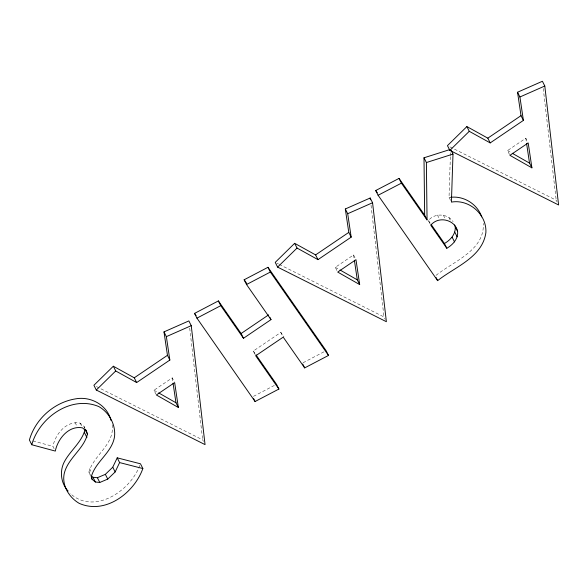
<?xml version="1.0" encoding="UTF-8"?>
<svg xmlns="http://www.w3.org/2000/svg" width="588" height="588" viewBox="0 0 588 588"><rect width="100%" height="100%" fill="white"/><g stroke="black" fill="none" stroke-linecap="round" stroke-linejoin="round"><path stroke-width="0.44" stroke-dasharray="2.94 2.21" d="M112.176 424.786C114.91 444.381 93.698 455.061 88.928 471.995L90.552 476.184M450.621 200.508L449.026 197.347L450.364 156.584M450.393 155.673L450.518 152.049M54.118 448.71L52.92 446.336C55.353 434.113 66.495 420.324 80.188 423.154L84.172 426.631L84.966 428.211M139.738 465.395C130.639 490.929 93.676 515.683 69.928 493.163M429.99 223.69L428.395 220.529C434.672 212.731 447.49 213.429 453.12 221.617M155.974 394.195L153.982 390.241L172.262 377.849L174.254 381.803M336.902 270.495L335.314 267.327L353.586 254.942L355.578 258.896M509.524 154.541L507.532 150.587L525.812 138.202L527.796 142.156M254.913 354.204L253.325 351.036L280.829 332.389L283.967 336.895M436.009 275.39C452.834 261.638 485.093 250.378 483.248 223.396M303.077 362.745L324.525 351.521M253.487 396.356L274.927 385.14M449.026 197.347L450.834 197.303M32.884 440.941L52.92 446.336M449.908 146.86L556.211 200.221L557.005 201.802M276.867 263.189L278.499 264.012M279.315 264.424L383.993 316.961L385.184 319.335M96.358 386.514L202.662 439.875L203.455 441.456M507.532 150.587L511.464 152.821M335.314 267.327L338.453 269.113M153.982 390.241L157.915 392.475M428.395 220.529L430.467 223.491M253.325 351.036L255.383 353.998M448.894 217.442L450.489 220.603M443.359 215.164L445.351 219.118M437.428 215.039L439.42 218.993M280.829 332.389L282.821 336.351M80.188 423.154L81.783 426.322M75.058 422.493L77.043 426.447M89.56 468.665L91.155 471.826M88.928 471.995L90.515 475.163M84.172 426.631L84.856 428.674M525.812 138.202L526.473 142.649M353.586 254.942L354.248 259.389M172.262 377.849L172.923 382.296M543.253 88.531L556.211 200.221M371.028 205.271L383.993 316.961M189.704 328.178L202.662 439.875"/><path stroke-width="0.88" d="M451.003 150.124L452.995 154.078L451.415 202.096C469.224 198.957 486.952 214.576 485.879 232.635C482.454 257.419 454.634 267.04 437.634 280.652L378.106 195.267L375.717 190.527L399.031 178.407L424.668 215.171L427.05 219.919L426.388 162.545L423.999 157.797L449.746 149.609M446.821 248.268L430.784 225.27C438.244 215.627 455.156 219.456 457.618 231.415C458.287 238.868 452.856 244.762 446.821 248.268L444.432 243.52C450.467 240.022 455.898 234.12 455.237 226.674L454.531 224.984M68.127 491.083C61.093 483.527 59.476 471.936 63.916 462.646C69.744 450.842 81.96 442.316 85.084 429.358L87.472 434.106C83.775 449.394 67.348 458.515 64.085 474.229C62.012 485.967 69.208 497.492 79.123 503.313C105.23 515.007 134.174 492.942 142.855 468.548L140.466 463.8L117.218 457.839L112.756 467.217L105.355 474.347L97.388 477.721L92.977 477.258L91.691 476.199M87.472 434.106L86.554 431.379L82.577 427.902C68.877 425.073 57.742 438.854 55.309 451.084L31.789 444.749C39.212 417.62 71.075 394.901 98.835 406.587C109.221 412.497 115.836 424.683 114.535 436.641C112.08 452.664 95.366 461.631 91.309 476.743L92.147 479.352L95.359 482.006L99.776 482.469L107.744 479.095L115.138 471.958L119.607 462.58L117.218 457.839M113.33 366.221L93.904 385.28L96.292 390.028L205.05 444.616L191.247 325.664L188.858 320.916L163.986 331.889L167.462 355.306L169.844 360.054L136.651 382.553L115.718 370.969L113.33 366.221L134.262 377.805L136.651 382.553M96.292 390.028L115.718 370.969M294.661 243.314L275.228 262.373L277.617 267.121L386.375 321.709L372.571 202.75L370.183 198.009L345.31 208.975L348.787 232.4L351.176 237.14L317.976 259.646L297.043 248.055L294.661 243.314L315.594 254.898L317.976 259.646M277.617 267.121L297.043 248.055M466.879 126.574L447.453 145.633L449.842 150.381L558.6 204.969L544.797 86.017L542.408 81.269L517.536 92.235L521.012 115.66L523.394 120.408L490.201 142.906L469.268 131.315L466.879 126.574L487.812 138.158L490.201 142.906M449.842 150.381L469.268 131.315M134.262 377.805L167.462 355.306M315.594 254.898L348.787 232.4M487.812 138.158L521.012 115.66M269.811 317.248L271.002 319.622L243.491 338.269L241.109 333.521L268.613 314.874M271.002 319.622L246.534 284.526L244.145 279.778L267.974 267.305L326.112 350.691L328.501 355.439L304.672 367.904L283.218 337.137L255.706 355.784L278.903 389.05L255.074 401.523L196.936 318.137L194.547 313.397L218.376 300.924L241.109 333.521M246.534 284.526L270.355 272.053L328.501 355.439M196.936 318.137L220.765 305.664L243.491 338.269M378.106 195.267L401.413 183.155L427.05 219.919M523.394 120.408L519.917 96.983L544.797 86.017M351.176 237.14L347.699 213.723L372.571 202.75M169.844 360.054L166.367 336.637L191.247 325.664M426.388 162.545L452.995 154.078M450.834 197.303C464.042 195.694 477.507 204.279 481.69 216.884M119.607 462.58L142.855 468.548M512.244 153.27L529.523 163.104L531.912 167.845L509.921 155.335L528.2 142.95L531.912 167.845M340.026 270.01L357.298 279.837L359.687 284.585L337.703 272.075L355.975 259.683L359.687 284.585M158.694 392.916L175.974 402.751L178.362 407.499L156.371 394.982L174.651 382.597L178.362 407.499M430.982 224.234L444.432 243.52M375.717 190.527L377.283 192.768M244.145 279.778L246.747 283.512M255.898 354.733L276.514 384.302L278.903 389.05M194.547 313.397L196.12 315.646M517.536 92.235L519.917 96.983M455.237 226.674L457.618 231.415M454.774 232.091L457.163 236.839M452.143 237.192L454.531 241.933M399.031 178.407L401.413 183.155M436.046 277.485L437.634 280.652M345.31 208.975L347.699 213.723M267.974 267.305L270.355 272.053M302.68 363.95L304.672 367.904M218.376 300.924L220.765 305.664M253.487 398.355L255.074 401.523M163.986 331.889L166.367 336.637M112.756 467.217L115.138 471.958M85.76 429.791L86.554 431.379M84.525 432.79L86.906 437.538M105.355 474.347L107.744 479.095M97.388 477.721L99.776 482.469M92.977 477.258L95.359 482.006M91.353 477.772L92.147 479.352M31.789 444.749L29.4 440C35.354 419.068 53.986 402.398 75.44 398.892C90.655 395.996 107.185 404.934 110.97 420.369M526.605 143.538L529.523 163.104M354.38 260.278L357.298 279.837M173.056 383.185L175.974 402.751M370.183 198.009L370.396 199.824M423.999 157.797L424.668 215.171"/></g></svg>
